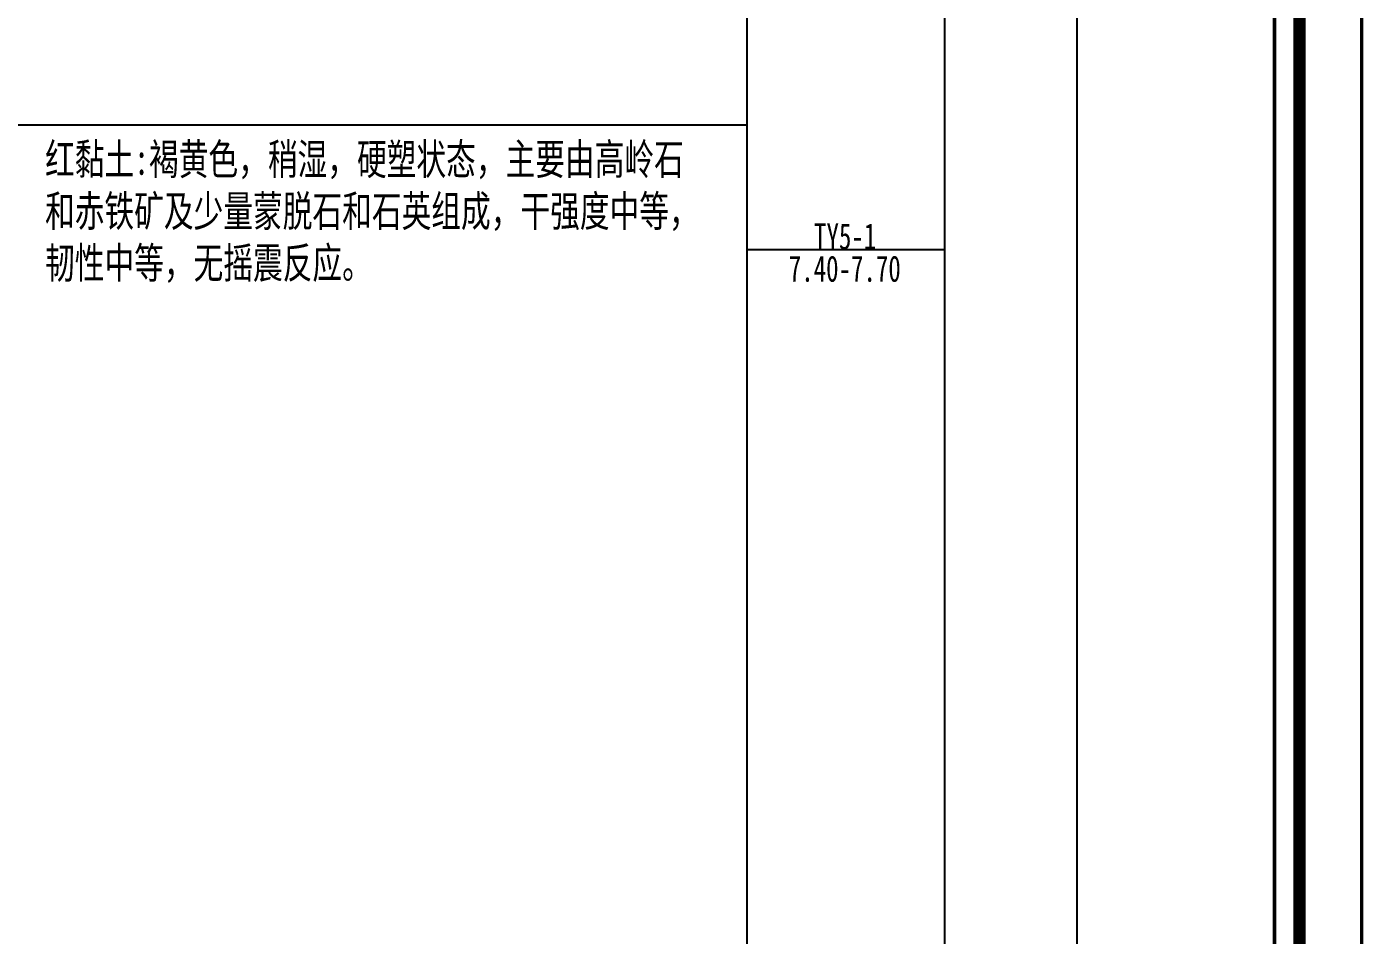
# Model space of a CAD drawing. Extents: x -27 to 2779, y -202 to 95.
# Drawn here: x 1019.7 to 1127.1, y -129.1 to -56.1 of the extents above; entities that cross this region are included whole.
import ezdxf

# ---------------------------------------------------------------- set-up
doc = ezdxf.new("R2010")
doc.units = 0
doc.header["$MEASUREMENT"] = 0
doc.layers.add('ZZT_TC', color=7, linetype='Continuous')
doc.styles.add('BODYCONTENT', font='simfang.ttf', dxfattribs={"width": 0.7, "height": 2.5})

# ---------------------------------------------------------------- blocks, each defined once
blk = doc.blocks.new('block5', base_point=(27, 229))
for points, const_width in [([(0, 0), (210, 0), (210, 297), (0, 297)], 0.25), ([(25, 5), (205, 5), (205, 292), (25, 292)], 1), ([(27, 265), (203, 265), (203, 17), (27, 17)], 0.3)]:
    blk.add_lwpolyline(points, close=True, dxfattribs=dict(const_width=const_width))

msp = doc.modelspace()

# ---------------------------------------------------------------- linework, layer by layer
at = {"layer": 'ZZT_TC'}
for p, q in [((1077.59, 27), (1077.59, -185)), ((1093.49, 27), (1093.49, -185)), ((1104.1, 27), (1104.1, -185)), ((1120, 27), (1120, -185)), ((1018.22, -64), (1077.59, -64)), ((1077.59, -74), (1093.49, -74))]:
    msp.add_line(p, q, dxfattribs=at)
at = {"layer": 'ZZT_TC', "color": 7, "const_width": 0.3, "flags": 128}
msp.add_lwpolyline([(944, 27), (1120, 27), (1120, -185), (944, -185)], close=True, dxfattribs=at)

# ---------------------------------------------------------------- block references
at = {"layer": 'ZZT_TC'}
msp.add_blockref('block5', (944, 27), dxfattribs=at)

# ---------------------------------------------------------------- texts
at = {"layer": 'ZZT_TC', "color": 7, "style": 'BODYCONTENT', "width": 0.7}
for s, p in [('TY5-1', (1083, -74)), ('7.40-7.70', (1080.97, -76.6))]:
    msp.add_text(s, height=2.1, dxfattribs=at).set_placement(p)
at = {"layer": 'ZZT_TC', "color": 7, "insert": (1021.22, -65.5), "char_height": 2.5, "width": 53.3735, "attachment_point": 1, "style": 'BODYCONTENT'}
msp.add_mtext('红黏土:褐黄色，稍湿，硬塑状态，主要由高岭石和赤铁矿及少量蒙脱石和石英组成，干强度中等，韧性中等，无摇震反应。', dxfattribs=at)

doc.saveas('drawing.dxf')
